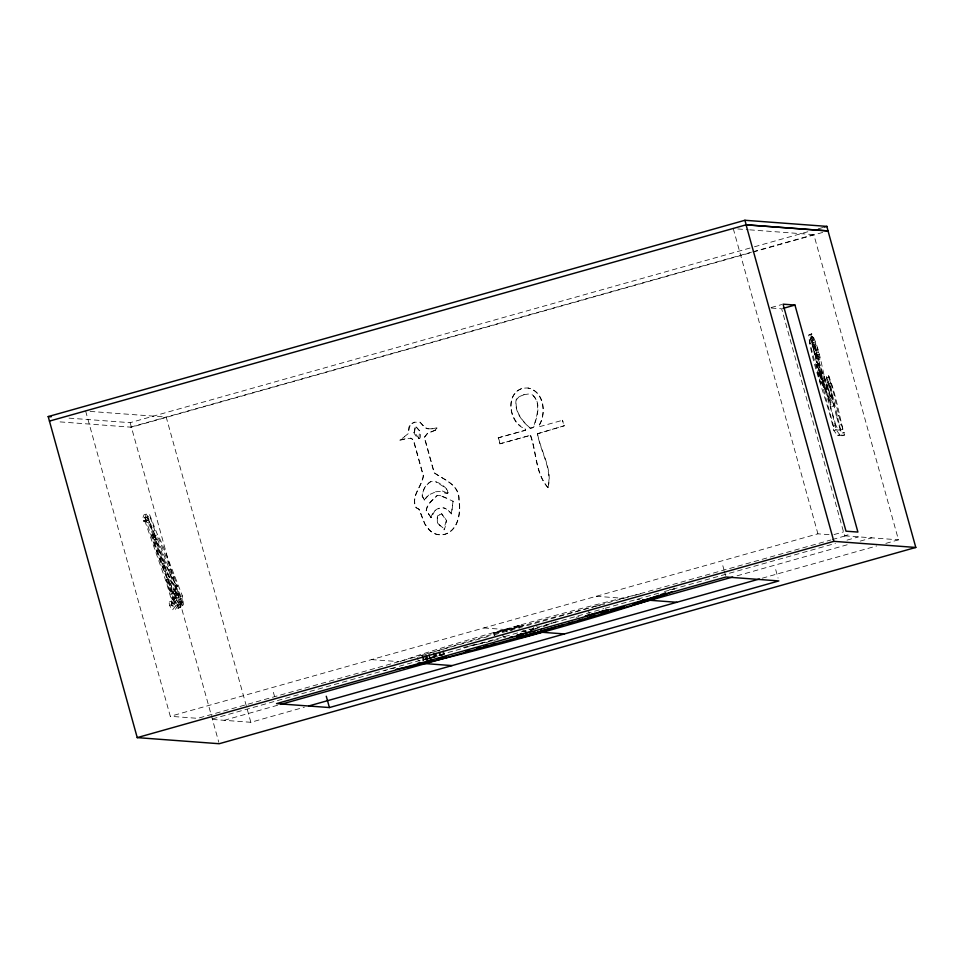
<?xml version="1.0" encoding="UTF-8"?>
<svg xmlns="http://www.w3.org/2000/svg" width="964" height="964" viewBox="0 0 964 964"><rect width="100%" height="100%" fill="white"/><g stroke="black" fill="none" stroke-linecap="round" stroke-linejoin="round"><path stroke-width="0.72" stroke-dasharray="4.82 3.62" d="M810.158 337.099L820.34 374.406L822.678 373.743L814.472 345.98L813.255 337.484L812.495 336.436L810.158 337.099L809.941 343.341L820.521 383.262L822.858 382.6L818.918 363.669L816.472 364.898L820.521 383.262M822.858 382.6L812.278 342.678L812.495 336.436M842.138 435.716L844.476 435.065C839.078 415.617 836.198 394.77 828.666 375.791L826.329 376.454C833.86 395.433 836.752 416.267 842.138 435.716L837.463 435.367L833.824 430.51C826.991 398.325 812.375 367.682 808.603 334.966L811.736 333.809C822.593 353.764 821.786 378.756 832.149 399.397L829.811 400.06C819.448 379.406 820.256 354.427 809.399 334.472M428.643 495.086L424.413 500.015L422.136 496.171C422.244 490.242 425.775 484.097 431.113 481.422C437.873 481.012 444.127 485.458 447.971 490.736C450.513 498.786 432.981 485.772 447.79 493.448M424.413 500.015L422.413 496.183C422.16 490.242 426.883 483.783 431.113 481.422M447.513 493.435L447.694 490.712L445.561 487.941L435.764 481.651M826.329 376.454L829.811 400.06M828.666 375.791L832.149 399.397M414.146 432.559L415.279 425.98L419.906 431.029C423.425 452.875 405.025 418.268 419.099 438.777M414.424 432.583L415.556 426.004M441.512 513.74L446.308 520.512C441.524 536.659 445.44 528.67 446.573 520.536L441.789 513.764L437.246 515.873L437.343 523.042L444.03 528.754M451.321 513.824L453.08 501.196L451.598 513.836L447.356 509.607L443.729 507.908L447.633 509.619L451.598 513.836M524.018 394.734L518.753 396.807L516.174 399.59C514.005 411.074 521.982 421.497 530.369 428.233C522.211 421.16 514.258 411.086 516.451 399.614L519.03 396.819M174.617 593.318L179.22 604.597L180.304 606.248L182.642 605.585L176.954 592.655L174.617 593.318L174.327 596.342L173.4 596.909L173.761 598.632L175.532 603.103L177.219 604.344L180.316 603.741L180.762 607.031L177.978 608.501L175.617 605.898L177.954 605.235L180.316 607.85M176.954 592.655L176.665 595.68L173.4 596.909M179.882 603.645L179.774 599.234L174.882 589.076L174.135 589.028L179.882 603.645L182.22 602.982L182.112 598.572L177.219 588.426L174.135 589.028M404.386 436.668L408.061 433.788L410.29 424.497L414.508 422.244M431.173 517.68L426.172 510.703C426.594 504.015 432.932 499.557 437.319 495.448C433.149 499.942 426.823 504.027 426.45 510.727L431.173 517.68L434.848 510.703L439.331 508.341M182.642 605.585L183.449 604.44L182.377 595.885L164.627 550.179A70.782 7.519 74.3 0 0 156.975 533.502L149.661 514.824L146.395 514.077L144.058 514.74L142.636 518.246L143.359 520.849L144.178 521.765L147.167 520.15L149.565 525.308L168.893 582.292L174.568 604.464L171.7 605.633L169.074 602.006L171.411 601.343L174.038 604.982M146.395 514.077L144.974 517.584L142.636 518.246M418.822 438.753L419.629 431.016L415.279 425.98M166.206 580.376L166.398 579.569L168.736 578.906L173.845 593.535L170.556 594.125L166.206 580.376L168.543 579.726L168.736 578.906M537.514 433.68C540.503 450.791 553.336 470.191 547.877 487.603C552.613 469.335 540.31 451.622 537.514 433.68L564.265 425.775L562.458 420.22L563.988 425.751M440.319 526.043L437.62 523.054L437.523 515.897L441.789 513.764M523.741 394.71L528.344 394.023L532.345 394.818C542.19 402.832 536.779 417.569 533.574 427.486L531.574 427.956L533.297 427.462C536.502 417.545 541.913 402.807 532.08 394.794M539.262 424.871C546.841 412.592 543.081 390.878 527.983 388.022C544.202 391.276 546.576 412.616 539.539 424.895L539.9 426.666L539.539 424.895M420.003 422.184L425.004 427.763L428.197 428.823L425.281 427.787L420.003 422.184L414.231 422.22L410.013 424.473L408.616 428.076L408.061 433.788M173.4 594.33L173.086 589.763L164.326 571.327L154.999 546.094L151.878 535.08L152.505 531.321L149.275 521.62L147.504 517.572L146.106 517.041L145.166 518.054L158.554 556.903L171.544 590.643L173.4 594.33L175.737 593.679L175.424 589.1L166.664 570.664L157.325 545.431L154.216 534.418L154.843 530.658L151.601 520.958L149.842 516.921L146.106 517.041M532.188 630.215L533.55 627.48M504.509 636.951L504.871 636.252M430.908 517.668C432.595 511.51 437.307 506.835 444.006 507.932M177.978 608.501L177.978 604.404M147.167 520.15L144.178 521.765M175.617 605.898L172.435 610.104L169.519 605.44L169.074 602.006M177.954 605.235L175.267 609.622L172.942 610.284M180.304 606.248L181.112 605.091L180.039 596.547L162.289 550.842A70.782 7.519 74.3 0 0 154.638 534.164L147.323 515.487L144.058 514.74M175.074 587.377L177.509 586.582L177.4 585.714L159.663 540.671L156.313 535.056L153.18 536.587C157.662 554.421 165.181 571.809 175.074 587.377L177.509 586.582M435.27 430.233L427.727 433.306L424.497 437.343L434.33 472.782C444.271 479.976 459.563 484.591 459.129 499.906C460.925 512.173 458.997 529.332 445.561 534.128A15.725 15.629 -85.7 0 1 429.269 529.742L424.979 523.97L419.195 509.317L416.255 507.679C410.411 496.436 422.184 486.591 423.461 475.854L414.122 442.151L412.857 439.415L410.724 438.15L412.58 439.391L413.845 442.127L423.196 475.83C421.907 486.567 410.134 496.424 415.978 507.654L418.93 509.293L424.702 523.946L428.992 529.718A15.725 15.629 -85.7 0 0 445.284 534.116C458.719 529.308 460.647 512.149 458.852 499.894C459.286 484.579 443.994 479.952 434.053 472.758L424.22 437.319L427.45 433.282L435.27 430.233L437.367 427.739L434.993 430.221M424.136 499.991L428.365 495.062L435.824 491.821M156.313 535.056L155.517 535.924C160 553.758 167.519 571.158 177.412 586.715M145.166 518.054L148.444 516.391M171.7 605.633L171.568 600.343L166.555 582.943L144.829 520.801M405.085 438.741L399.747 440.15L404.651 436.68M811.736 333.809L810.941 334.315C814.713 367.031 829.329 397.662 836.162 429.86L839.801 434.716L844.476 435.065M521.753 388.48C506.329 394.734 508.92 416.942 520.379 425.955M537.792 433.704L564.265 425.775M422.232 660.256L425.196 659.436M543.72 626.528L559 620.539M502.666 631.107L509.1 628.612M502.81 631.119L509.848 628.383L506.16 629.359L506.895 632.047M512.077 630.637L511.33 627.962C510.052 629.745 495.858 632.468 504.148 629.89L494.158 632.709L494.906 635.396M531.513 630.095L530.116 630.311M534.984 629.155L551.806 622.865M417.798 657.388C416.267 663.545 427.1 661.039 421.967 656.46M532.188 629.926L533.008 629.637M425.558 659.352L425.052 659.545M425.968 655.339L427.004 659.099L428.04 659.171L430.281 658.4L429.245 654.64M519.837 628.371L519.09 625.684L516.451 626.528L523.934 625.503L511.486 629.082L515.8 627.6L514.017 627.407C523.958 625.793 501.316 631.878 493.58 632.938L494.327 635.625M512.679 628.721L513.679 628.395M506.16 629.359L507.269 631.926M438.704 655.58L441.524 654.689L420.027 660.762M426.317 659.075L430.86 657.761M426.618 659.027L428.149 658.581M427.269 658.846L434.559 656.725M69.059 418.135L130.152 422.678L753.005 247.194M754.451 246.784L809.495 231.276M818.195 228.83L823.979 227.203M130.514 427.136L751.522 252.17M752.98 251.761L813.821 234.613L898.472 539.828L885.434 543.503M822.702 232.432L131.405 427.209L56.96 421.666M771.092 307.54L781.72 304.552M399.747 440.15L410.989 438.174M145.612 519.463L147.938 518.813L149.468 521.922L163.482 563.325L175.737 593.679M143.359 520.849L145.697 520.198L146.516 521.102M146.106 521.042L148.444 520.391M147.143 522.584L149.468 521.922M810.917 338.147L813.255 337.484M811.64 340.762L813.978 340.099M809.941 343.341L812.278 342.678M812.809 342.702L815.146 342.039L817.834 349.775L819.219 358.283L816.882 358.933L813.086 347.124L812.809 342.702L815.496 350.438L816.882 358.933M811.7 344.787L814.038 344.136M152.505 531.321L154.843 530.658M812.146 346.63L814.472 345.98M813.086 347.124L815.424 346.474L815.146 342.039M151.878 535.08L154.216 534.418M548.154 487.627C535.562 473.601 536.719 452.237 530.622 435.246L499.882 443.814L498.219 437.825L525.501 430.233L525.103 428.775C506.606 422.557 504.738 386.793 527.983 388.022M498.219 437.825L525.501 430.233M539.635 426.642L562.723 420.244M815.496 350.438L817.834 349.775M153.252 537.852L155.59 537.189M153.698 539.828L156.035 539.165M816.134 353.125L818.472 352.463M499.882 443.814L530.622 435.246M817.111 355.029L819.448 354.366M816.098 357.174L818.424 356.511L819.219 358.283M817.556 359.97L819.894 359.319M816.58 364.332L817.231 365.368L819.569 364.717L822.678 373.743M818.267 365.742L820.605 365.079M818.822 372.49L821.159 371.827L821.846 373.02L827.064 389.155L824.726 389.805L818.822 372.49L833.547 426.1L835.607 429.811L840.403 430.173L842.729 429.51L842.211 426.907L838.716 415.412L832.161 386.456L830.052 381.31L827.727 381.973L830.956 402.639L831.86 406.459L834.197 405.808L830.052 381.31M819.521 373.671L821.846 373.02M819.243 375.08L821.581 374.418L821.159 371.827M824.726 389.805L821.461 376.044L823.798 375.394L831.631 400.265L834.197 405.808M161.892 564.024L164.229 563.374M827.076 377.731L829.414 377.081M827.727 381.973L828.679 383.829L831.016 383.166M164.326 571.327L166.664 570.664M153.975 535.719L159.168 545.636L167.579 568.037L168.748 569.965L171.086 569.314M828.679 383.829L829.823 387.106L832.161 386.456M168.748 569.965L170.242 575.339L172.58 574.689M172.544 577.316L174.882 576.653M175.171 587.233L175.062 586.377L177.4 585.714M175.074 586.727L177.4 586.076M173.086 589.763L175.424 589.1M821.461 376.044L831.438 406.434L833.776 405.772M170.556 594.125L173.845 593.535M175.617 594.957L177.942 594.294M171.592 597.885L173.93 597.222L175.291 598.042L176.123 602.536L173.785 603.187L173.05 603.139L171.592 597.885L172.954 598.704L173.785 603.187M180.039 596.547L182.377 595.885M172.954 598.704L175.291 598.042M173.761 598.632L176.099 597.981L175.737 596.246M172.014 599.861L174.351 599.198L173.93 597.222M179.774 599.234L182.112 598.572M174.641 601.319L176.978 600.668L177.87 602.44L180.316 603.741M840.403 430.173L836.378 416.062L838.716 415.412M172.207 603.464L176.123 602.536M836.933 416.111L839.27 415.448M169.519 605.44L171.857 604.789L175.267 609.622M179.22 604.597L181.557 603.946M178.424 607.694L180.762 607.031M833.547 426.1L835.884 425.449L837.945 429.161L842.729 429.51M839.295 425.112L841.632 424.449M833.824 430.51L836.162 429.86M842.223 433.017L844.56 432.366M837.463 435.367L839.801 434.716M85.651 411.086L170.291 716.3L817.918 533.827L832.715 534.936M834.041 534.562L843.355 531.935M519.09 625.684L507.956 628.817L511.33 627.962M771.248 308.034L781.659 308.805L844.609 535.815L851.26 533.948M488.29 636.481L197.74 718.337L170.291 716.3M494.05 634.854L830.884 539.961M832.33 539.551L845.368 535.876M212.405 718.915L585.052 613.923M586.498 613.526L603.777 608.646M605.223 608.248L658.641 593.197M664.437 591.559L835.402 543.395M846.995 540.129L858.587 536.864M431.33 658.026L433.848 657.315L432.932 657.255M430.233 658.448L435.885 656.821M224.178 720.313L277.752 705.214M737.062 575.809L847.175 544.781M860.213 541.105L871.805 537.84M212.429 719.433L250.845 722.289L304.407 707.202M762.271 578.195L876.734 545.949M430.39 657.942L433.378 657.099M441.283 655.231L439.729 655.665L438.692 651.905M440.428 655.532L442.476 654.978M438.897 651.929L440.054 655.689L442.03 655.146M493.58 632.938L501.81 631.733M531.152 629.878L532.634 629.48M441.801 655.231L443.356 654.821M576.171 617.346L578.894 616.647M494.158 632.709L500.75 632.083M533.972 629.143L535.972 628.673M531.345 629.914L532.586 629.625M427.004 659.099L429.052 658.617M472.047 645.253L492.363 640.686M493.821 640.361L498.171 639.373M463.443 647.35L467.817 646.398M469.275 646.085L488.266 641.988M431.944 428.787L437.367 427.739M530.092 428.209L531.839 427.98M435.547 491.797L442.066 491.315M427.92 428.811L432.221 428.811M737.749 228.95L748.185 229.721M749.679 229.842L814.725 234.686M525.103 428.775L525.223 430.209M90.122 411.411L166.206 417.087L250.845 722.289M446.404 497.906L440.464 495.713L453.08 501.196M844.609 535.815L898.472 539.828M596.234 596.282L623.684 598.331M636.903 599.319L639.843 599.536M483.88 627.938L511.33 629.986M523.042 630.854L526.754 631.131M371.526 659.605L398.976 661.641M437.041 495.436L440.741 495.737M528.706 628.986L531.767 629.48M522.536 630.974L525.862 631.757M503.859 637.216L503.329 635.963M503.798 636.457L505.437 637.746M547.877 487.603C535.297 473.589 536.442 452.212 530.345 435.234M818.918 363.669L819.569 364.717M170.242 575.339L175.062 586.377M182.22 602.982L176.46 588.365M166.398 579.569L171.508 594.198M817.231 365.368L820.34 374.406M168.543 579.726L172.893 593.463M176.099 597.981L176.978 600.668M174.351 599.198L175.388 602.476M147.504 517.391L147.938 518.813M815.424 346.474L818.424 356.511M835.884 425.449L821.581 374.418M733.267 228.613L817.918 533.827M775.707 569.628L778.056 578.111M722.831 565.687L724 569.929M724.398 571.339L725.567 575.58M674.414 589.414L674.041 588.064A150.77 5.784 -15.5 0 1 673.378 589.293M588.655 611.224L589.305 613.55M498.496 437.837L500.159 443.838M536.683 625.66L537.273 627.793M502.618 634.939L503.208 637.071M494.05 632.83L494.797 635.517M443.38 650.724L444.585 654.918M442.56 650.989L443.597 654.737M440.15 652.013L441.199 655.773M439.078 651.941L440.114 655.689M436.198 653.17L437.234 656.918M434.848 653.074L435.921 657.291M434.631 653.05L435.668 656.809M433.523 652.965L434.68 657.195M433.318 653.423L434.366 657.171M429.04 654.628L430.077 658.376M428.727 654.857L429.414 657.352M427.004 655.424L428.04 659.171M426.172 655.677L427.221 659.436M425.702 655.821L426.739 659.581M424.63 655.749L425.666 659.496M423.003 656.123L424.039 659.87M422.268 656.351L423.401 660.641M273.402 692.321L274.571 696.55M130.152 422.678L218.792 742.28M144.974 517.584L145.697 520.198M827.064 389.155L823.798 375.394M836.378 416.062L829.823 387.106M171.857 604.789L171.411 601.343M394.541 668.088A150.77 5.784 -15.5 0 1 387.179 669.161M400.12 661.509A150.77 5.784 -15.5 0 1 643.651 593.161M386.094 670.607A150.77 5.784 -15.5 0 1 384.371 670.462M421.81 655.689A150.77 5.784 -15.5 0 1 594.198 606.621M595.716 606.236A150.77 5.784 -15.5 0 1 604.753 603.946M669.39 589.57A150.77 5.784 -15.5 0 1 672.691 589.269M530.658 630.119A17.774 0.687 -15.5 0 1 533.887 629.347"/><path stroke-width="1.45" d="M539.189 632.649L541.973 631.89L541.286 629.408M607.187 609.971L597.102 612.827M587.221 615.49L585.112 616.213L594.921 613.441M601.223 611.513L599.222 612.164L607.971 609.706M526.079 635.445L523.826 636.144L527.236 635.095M525.983 636.059L524.03 636.674L533.478 633.854M535.598 633.228L537.153 632.709L532.827 634.023M516.885 635.264L517.572 637.746L521.994 636.746L521.416 634.252M518.042 634.902L518.728 637.385L537.924 632.251L523.428 636.855L525.428 636.481M517.572 637.746L522.102 636.734M536.864 633.324L525.513 636.614M528.621 634.637L518.728 637.385M536.43 633.493L541.382 632.107L529.513 635.493M526.85 635.192L530.646 634.083M915.8 547.456L219.19 743.726L137.237 737.617L48.2 416.581L744.919 220.274L826.883 226.383L828.028 230.938L746.064 224.829L833.848 541.346L915.8 547.456L828.028 230.938M49.453 421.099L746.184 224.805L828.136 230.902M823.979 227.203L826.883 226.383M782.985 308.432L794.951 305.058L857.912 532.068L846.006 531.188L783.057 304.178L794.951 305.058M137.237 737.617L833.848 541.346M517.776 635.156L529.019 631.986M586.22 615.876L596.029 613.068M280.645 704.407L517.608 637.638M540.647 631.143L732.712 577.026M308.757 705.973L759.379 579.015M329.411 707.552L778.84 580.931L725.964 576.99L276.535 703.624L329.411 707.552L326.278 696.249M525.681 636.541L518.572 638.289M530.14 634.264C547.624 629.576 509.582 640.445 521.765 637.481M510.077 637.216L512.402 636.638M522.307 637.409L523.934 636.999M531.14 634.023C537.575 632.372 527.043 635.601 532.02 633.818M541.973 631.89L518.716 638.156M48.2 416.581L51.176 416.797M642.783 599.753L676.788 602.283M530.429 631.408L534.827 631.733M537.767 631.962L564.434 633.938M418.075 663.063L452.08 665.594M744.919 220.274L746.184 224.805M541.153 629.456L541.84 631.938M520.958 634.396L521.644 636.867M518.258 634.842L518.945 637.312M517.379 635.119L518.066 637.59M665.702 592.776A150.77 5.784 -15.5 0 1 660.882 594.595M659.063 595.258A150.77 5.784 -15.5 0 1 637.867 602.428M636.614 602.837A150.77 5.784 -15.5 0 1 632.709 604.079M624.371 606.718A150.77 5.784 -15.5 0 1 610.814 610.899M607.935 611.779A150.77 5.784 -15.5 0 1 601.187 613.815M595.595 615.49A150.77 5.784 -15.5 0 1 588.414 617.623M582.557 619.346A150.77 5.784 -15.5 0 1 578.123 620.635M572.399 622.31A150.77 5.784 -15.5 0 1 568.206 623.515M562.53 625.154A150.77 5.784 -15.5 0 1 558.228 626.383M555.336 627.202A150.77 5.784 -15.5 0 1 537.924 632.119M495.665 643.663A150.77 5.784 -15.5 0 1 491.242 644.844M488.314 645.627A150.77 5.784 -15.5 0 1 483.928 646.784M481.036 647.543A150.77 5.784 -15.5 0 1 476.722 648.664M469.685 650.495A150.77 5.784 -15.5 0 1 465.576 651.556M446.368 656.412A150.77 5.784 -15.5 0 1 438.03 658.46M432.776 659.738A150.77 5.784 -15.5 0 1 426.281 661.28M671.775 591.715A150.77 5.784 -15.5 0 1 544.6 631.709A150.77 5.784 -15.5 0 1 396.156 669.233M522.042 633.782A17.774 0.687 -15.5 0 1 519.789 634.408M535.948 633.324L531.995 634.661L535.948 633.324"/></g></svg>
